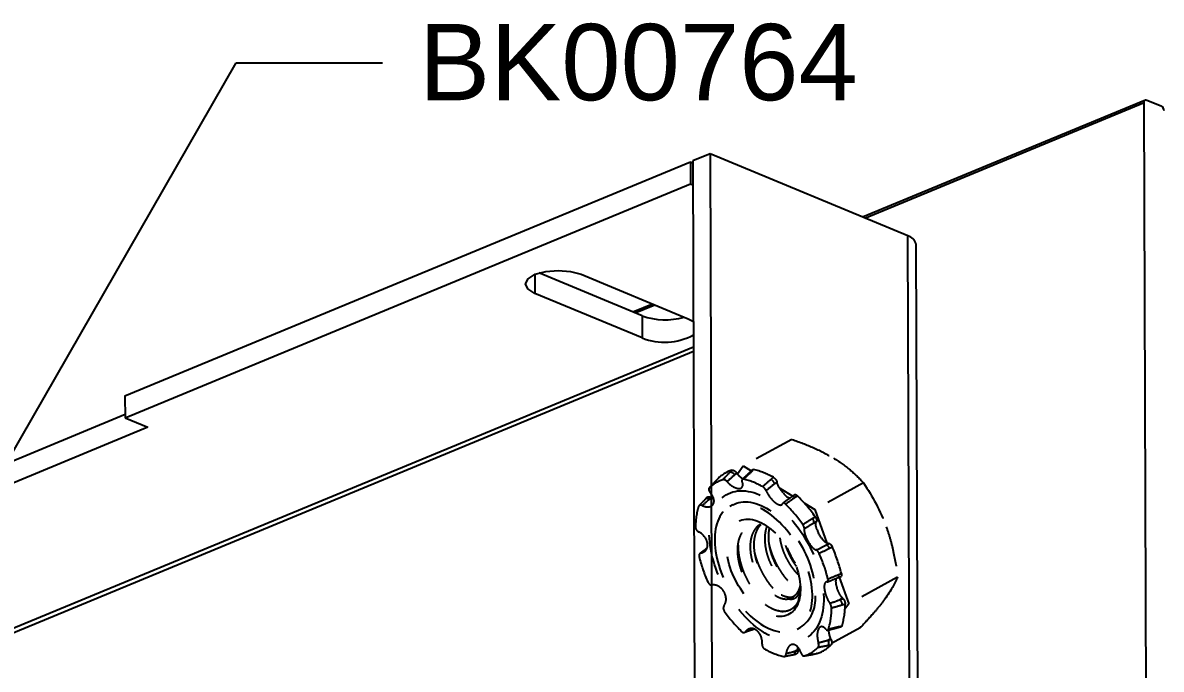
# Model space of a CAD drawing. Extents: x -1.2 to 24.5, y -10.7 to 0.
# Drawn here: x 19.727 to 22.53, y -6.391 to -4.799 of the extents above; entities that cross this region are included whole.
import ezdxf
from ezdxf import colors
from ezdxf.entities.mleader import LeaderData, LeaderLine
from ezdxf.math import Vec2, Vec3

# ---------------------------------------------------------------- set-up
doc = ezdxf.new("R2010")
doc.units = 0
doc.header["$LTSCALE"] = 0.5
doc.header["$MEASUREMENT"] = 0
doc.linetypes.add('HIDDEN2', pattern=[0.1875, 0.125, -0.0625])
for name, color, linetype in [('Brackets', 181, 'CONTINUOUS'), ('FAB DWG', 221, 'CONTINUOUS'), ('Hardware', 242, 'CONTINUOUS'), ('Housing', 150, 'CONTINUOUS')]:
    doc.layers.add(name, color=color, linetype=linetype)
doc.styles.get("Standard").update_dxf_attribs({"font": 'arial.ttf'})

msp = doc.modelspace()

# ---------------------------------------------------------------- linework, layer by layer
at = {"layer": 'Brackets', "linetype": 'Continuous', "transparency": 16777216}
for p, q in [((21.4194, -5.1213), (21.3769, -5.1389)), ((21.4194, -5.1213), (21.4246, -6.7138)), ((21.9065, -5.3238), (21.4194, -5.1213)), ((19.9785, -5.7173), (21.3712, -5.1412)), ((21.3712, -5.1412), (21.3714, -5.1956)), ((21.3712, -5.1412), (21.3769, -5.1436)), ((21.3769, -5.1389), (21.3821, -6.7313)), ((19.9787, -5.7717), (21.3714, -5.1956)), ((21.3714, -5.1956), (21.3771, -5.198)), ((21.9117, -6.9163), (21.9065, -5.3238)), ((21.9261, -5.3435), (21.9313, -6.9359)), ((20.9878, -5.4186), (20.988, -5.4653)), ((21.2518, -5.5206), (20.9978, -5.415)), ((21.1016, -5.4182), (21.3656, -5.528)), ((21.2519, -5.575), (20.988, -5.4653)), ((21.2518, -5.5206), (21.2519, -5.575)), ((21.3656, -5.528), (21.3782, -5.5348)), ((15.9656, -7.8358), (21.3784, -5.5967)), ((21.3784, -5.6087), (15.9713, -7.8454)), ((19.9785, -5.7173), (19.9787, -5.7717)), ((19.9787, -5.764), (16.9274, -7.0262)), ((19.9787, -5.7717), (20.035, -5.7952)), ((20.035, -5.7952), (16.9275, -7.0806))]:
    msp.add_line(p, q, dxfattribs=at)
at = {"layer": 'Brackets', "linetype": 'Continuous', "transparency": 16777216, "flags": 128}
msp.add_lwpolyline([(20.988, -5.4653), (20.9707, -5.4545), (20.9648, -5.4418), (20.971, -5.4291), (20.9885, -5.4183), (21.0145, -5.4111), (21.0451, -5.4086), (21.0757, -5.4111), (21.1016, -5.4182)], dxfattribs=at)
at = {"layer": 'Brackets', "linetype": 'Continuous', "transparency": 16777216}
for centre, radius, start, end in [((21.9006, -5.3493), 0.0261, 12.7486, 77.0905), ((21.3086, -5.3613), 0.1691, 250.3395, 286.098), ((21.3073, -5.4358), 0.1498, 248.3181, 298.2862)]:
    msp.add_arc(centre, radius, start, end, dxfattribs=at)
at = {"layer": 'Hardware', "linetype": 'HIDDEN2', "lineweight": 25, "transparency": 16777216}
for p, q in [((21.6209, -5.8248), (21.5009, -5.8904)), ((21.4681, -5.9058), (21.473, -5.9008)), ((21.4847, -5.9071), (21.4798, -5.9122)), ((21.4859, -5.9088), (21.4798, -5.9122)), ((21.4859, -5.9088), (21.4847, -5.9071)), ((21.4867, -5.9097), (21.5009, -5.8904)), ((21.5009, -5.8904), (21.5207, -5.9025)), ((21.5233, -5.8999), (21.518, -5.905)), ((21.5264, -5.8994), (21.5212, -5.9044)), ((21.438, -5.922), (21.4335, -5.9269)), ((21.4336, -5.9268), (21.4335, -5.9268)), ((21.4381, -5.9219), (21.4336, -5.9268)), ((21.5693, -5.9232), (21.575, -5.9183)), ((21.584, -5.9296), (21.5782, -5.9345)), ((21.5844, -5.9311), (21.5782, -5.9345)), ((21.5844, -5.9311), (21.584, -5.9296)), ((21.7971, -5.9321), (21.6771, -5.9977)), ((21.4119, -5.9676), (21.4076, -5.9722)), ((21.4215, -5.968), (21.4172, -5.9726)), ((21.4234, -5.9692), (21.4172, -5.9726)), ((21.4234, -5.9692), (21.4215, -5.968)), ((21.5907, -5.9451), (21.6228, -5.9646)), ((21.6279, -5.9608), (21.6217, -5.9655)), ((21.6342, -5.9636), (21.628, -5.9682)), ((21.4755, -5.9859), (21.4682, -5.9899)), ((21.6519, -5.9823), (21.6771, -5.9977)), ((21.6771, -5.9977), (21.7071, -6.0808)), ((21.6714, -6.0195), (21.678, -6.0155)), ((21.6816, -6.0269), (21.6749, -6.031)), ((21.6811, -6.0276), (21.6816, -6.0269)), ((21.6811, -6.0276), (21.6749, -6.031)), ((21.7055, -6.085), (21.7125, -6.0815)), ((21.7117, -6.0816), (21.7055, -6.085)), ((21.7125, -6.0815), (21.7117, -6.0816)), ((21.4107, -6.0952), (21.3971, -6.1046)), ((21.412, -6.0924), (21.4101, -6.0939)), ((21.7203, -6.0901), (21.7134, -6.0936)), ((21.7292, -6.1681), (21.7294, -6.1672)), ((21.7346, -6.1651), (21.7418, -6.1622)), ((21.7347, -6.165), (21.7346, -6.1651)), ((21.7355, -6.1579), (21.7426, -6.1551)), ((21.7372, -6.164), (21.761, -6.2299)), ((21.881, -6.1643), (21.761, -6.2299)), ((21.7458, -6.2161), (21.7396, -6.2195)), ((21.7396, -6.2195), (21.7469, -6.2172)), ((21.7469, -6.2172), (21.7458, -6.2161)), ((21.7519, -6.2306), (21.7447, -6.2329)), ((21.761, -6.2299), (21.7514, -6.2429)), ((21.5067, -6.2981), (21.5245, -6.2909)), ((21.5226, -6.2935), (21.528, -6.2919)), ((21.6336, -6.2924), (21.6409, -6.2884)), ((21.714, -6.2935), (21.7119, -6.2964)), ((21.7887, -6.2892), (21.7186, -6.3275)), ((21.7348, -6.2882), (21.742, -6.2864)), ((21.737, -6.2855), (21.7442, -6.2838)), ((21.7169, -6.3313), (21.71, -6.3328)), ((21.7166, -6.3159), (21.7104, -6.3193)), ((21.7104, -6.3193), (21.7174, -6.3179)), ((21.7174, -6.3179), (21.7166, -6.3159)), ((21.6242, -6.3551), (21.6304, -6.3539)), ((21.6351, -6.3429), (21.6289, -6.3463)), ((21.6289, -6.3463), (21.6352, -6.3451)), ((21.6352, -6.3451), (21.6351, -6.3429)), ((21.6507, -6.3582), (21.6633, -6.3559)), ((21.6751, -6.3538), (21.6816, -6.3526)), ((21.6755, -6.3537), (21.6751, -6.3538)), ((21.6755, -6.3537), (21.6821, -6.3525)), ((21.6821, -6.3525), (21.6816, -6.3525))]:
    msp.add_line(p, q, dxfattribs=at)
at = {"layer": 'Hardware', "linetype": 'HIDDEN2', "lineweight": 25, "transparency": 16777216, "flags": 128}
for points in [[(21.699, -6.2229), (21.6987, -6.2311), (21.6979, -6.2391), (21.6968, -6.2469), (21.6954, -6.2543), (21.6936, -6.2615), (21.6914, -6.2683), (21.6889, -6.2748), (21.6861, -6.281), (21.683, -6.2867), (21.6795, -6.2921), (21.6757, -6.2971), (21.6716, -6.3017), (21.6672, -6.3059), (21.6626, -6.3096), (21.6576, -6.3129), (21.6525, -6.3157), (21.647, -6.3181), (21.6414, -6.32), (21.6355, -6.3214), (21.6294, -6.3224), (21.6232, -6.3229), (21.6168, -6.3229), (21.6102, -6.3224), (21.6035, -6.3215), (21.5967, -6.3201), (21.5898, -6.3182), (21.5828, -6.3159), (21.5757, -6.3131), (21.5686, -6.3098), (21.5615, -6.3061), (21.5544, -6.302), (21.5472, -6.2974), (21.5402, -6.2925), (21.5331, -6.2871), (21.5261, -6.2813), (21.5192, -6.2752), (21.5124, -6.2688), (21.5057, -6.2619), (21.4992, -6.2548), (21.4928, -6.2474), (21.4865, -6.2397), (21.4805, -6.2317), (21.4746, -6.2235), (21.469, -6.215), (21.4636, -6.2064), (21.4584, -6.1976), (21.4535, -6.1886), (21.4489, -6.1795), (21.4445, -6.1703), (21.4404, -6.161), (21.4367, -6.1516), (21.4332, -6.1422), (21.4301, -6.1328), (21.4273, -6.1234), (21.4248, -6.114), (21.4227, -6.1047), (21.4209, -6.0955), (21.4195, -6.0864), (21.4184, -6.0774), (21.4177, -6.0686), (21.4174, -6.0599), (21.4174, -6.0514), (21.4178, -6.0432), (21.4185, -6.0352), (21.4196, -6.0275), (21.4211, -6.02), (21.4229, -6.0129), (21.425, -6.006), (21.4275, -5.9995), (21.4303, -5.9934), (21.4335, -5.9876), (21.437, -5.9822), (21.4408, -5.9772), (21.4448, -5.9727), (21.4492, -5.9685), (21.4539, -5.9648), (21.4588, -5.9615), (21.464, -5.9587), (21.4694, -5.9563), (21.4751, -5.9544), (21.4809, -5.9529), (21.487, -5.952), (21.4933, -5.9515), (21.4997, -5.9515), (21.5062, -5.9519), (21.5129, -5.9529), (21.5197, -5.9543), (21.5267, -5.9561), (21.5336, -5.9585), (21.5407, -5.9613), (21.5478, -5.9645), (21.5549, -5.9682), (21.5621, -5.9724), (21.5692, -5.9769), (21.5763, -5.9819), (21.5834, -5.9873), (21.5903, -5.993), (21.5972, -5.9991), (21.6041, -6.0056), (21.6107, -6.0124), (21.6173, -6.0195), (21.6237, -6.027), (21.6299, -6.0347), (21.636, -6.0427), (21.6418, -6.0509), (21.6475, -6.0593), (21.6529, -6.068), (21.658, -6.0768), (21.6629, -6.0858), (21.6676, -6.0949), (21.6719, -6.1041), (21.676, -6.1134), (21.6798, -6.1228), (21.6832, -6.1322), (21.6863, -6.1416), (21.6891, -6.151), (21.6916, -6.1603), (21.6937, -6.1696), (21.6955, -6.1789), (21.6969, -6.188), (21.698, -6.197), (21.6987, -6.2058), (21.6991, -6.2145), (21.699, -6.2229)], [(21.628, -5.9682), (21.6267, -5.967), (21.6254, -5.9661), (21.6242, -5.9655), (21.6231, -5.9652), (21.6222, -5.9652), (21.6217, -5.9655)], [(21.4307, -6.068), (21.4307, -6.0758), (21.4311, -6.0839), (21.4318, -6.0921), (21.4329, -6.1005), (21.4343, -6.109), (21.4361, -6.1176), (21.4383, -6.1263), (21.4408, -6.135), (21.4436, -6.1438), (21.4468, -6.1525), (21.4502, -6.1612), (21.454, -6.1698), (21.4581, -6.1784), (21.4624, -6.1868), (21.4671, -6.1951), (21.4719, -6.2033), (21.4771, -6.2112), (21.4824, -6.2189), (21.4879, -6.2264), (21.4937, -6.2337), (21.4996, -6.2406), (21.5057, -6.2473), (21.5119, -6.2536), (21.5182, -6.2596), (21.5246, -6.2652), (21.5311, -6.2705), (21.5377, -6.2754), (21.5443, -6.2798), (21.5509, -6.2838), (21.5576, -6.2874), (21.5642, -6.2906), (21.5707, -6.2933), (21.5772, -6.2955), (21.5837, -6.2973), (21.59, -6.2986), (21.5962, -6.2994), (21.6023, -6.2998), (21.6082, -6.2996), (21.6139, -6.299), (21.6195, -6.2979), (21.6248, -6.2963), (21.6299, -6.2943), (21.6348, -6.2918), (21.6394, -6.2888), (21.6438, -6.2854), (21.6478, -6.2815), (21.6516, -6.2772), (21.6551, -6.2725), (21.6582, -6.2674), (21.6611, -6.2619), (21.6635, -6.2561), (21.6657, -6.2499), (21.6675, -6.2434), (21.6689, -6.2365), (21.67, -6.2294), (21.6708, -6.222), (21.6711, -6.2144), (21.6711, -6.2065), (21.6708, -6.1985), (21.67, -6.1902), (21.6689, -6.1818), (21.6675, -6.1733), (21.6657, -6.1647), (21.6635, -6.156), (21.661, -6.1473), (21.6582, -6.1386), (21.655, -6.1299), (21.6516, -6.1212), (21.6478, -6.1125), (21.6437, -6.104), (21.6394, -6.0955), (21.6347, -6.0872), (21.6299, -6.0791), (21.6248, -6.0712), (21.6194, -6.0634), (21.6139, -6.0559), (21.6081, -6.0487), (21.6022, -6.0417), (21.5961, -6.0351), (21.5899, -6.0287), (21.5836, -6.0228), (21.5772, -6.0171), (21.5707, -6.0119), (21.5641, -6.007), (21.5575, -6.0025), (21.5509, -5.9985), (21.5442, -5.9949), (21.5376, -5.9918), (21.5311, -5.9891), (21.5246, -5.9868), (21.5182, -5.985), (21.5118, -5.9837), (21.5056, -5.9829), (21.4996, -5.9826), (21.4936, -5.9827), (21.4879, -5.9834), (21.4824, -5.9845), (21.477, -5.986), (21.4719, -5.9881), (21.467, -5.9906), (21.4624, -5.9936), (21.458, -5.997), (21.454, -6.0009), (21.4502, -6.0051), (21.4467, -6.0098), (21.4436, -6.0149), (21.4408, -6.0204), (21.4383, -6.0263), (21.4361, -6.0325), (21.4343, -6.039), (21.4329, -6.0458), (21.4318, -6.0529), (21.431, -6.0603), (21.4307, -6.068)], [(21.4755, -5.9859), (21.4792, -5.9841), (21.4843, -5.982), (21.4897, -5.9805), (21.4952, -5.9794), (21.501, -5.9787), (21.5069, -5.9786), (21.5129, -5.9789), (21.5191, -5.9797), (21.5255, -5.981), (21.5319, -5.9828), (21.5384, -5.9851), (21.545, -5.9878), (21.5516, -5.9909), (21.5582, -5.9945), (21.5648, -5.9985), (21.5714, -6.003), (21.578, -6.0079), (21.5845, -6.0131), (21.5909, -6.0187), (21.5972, -6.0247), (21.6035, -6.0311), (21.6095, -6.0377), (21.6154, -6.0447), (21.6212, -6.0519), (21.6267, -6.0594), (21.6321, -6.0672), (21.6372, -6.0751), (21.6421, -6.0832), (21.6467, -6.0915), (21.651, -6.1), (21.6551, -6.1085), (21.6589, -6.1172), (21.6624, -6.1259), (21.6655, -6.1346), (21.6684, -6.1433), (21.6708, -6.152), (21.673, -6.1607), (21.6748, -6.1693), (21.6763, -6.1778), (21.6773, -6.1862), (21.6781, -6.1944), (21.6784, -6.2025), (21.6784, -6.2104)], [(21.6419, -6.1966), (21.6415, -6.2032), (21.6408, -6.2096), (21.6397, -6.2157), (21.6383, -6.2215), (21.6365, -6.227), (21.6344, -6.2322), (21.632, -6.2369), (21.6292, -6.2413), (21.6261, -6.2453), (21.6227, -6.2489), (21.619, -6.252), (21.615, -6.2547), (21.6108, -6.2569), (21.6063, -6.2587), (21.6016, -6.26), (21.5967, -6.2608), (21.5917, -6.2612), (21.5864, -6.261), (21.581, -6.2604), (21.5755, -6.2593), (21.5699, -6.2577), (21.5643, -6.2556), (21.5585, -6.2531), (21.5527, -6.2501), (21.547, -6.2467), (21.5412, -6.2429), (21.5355, -6.2387), (21.5298, -6.234), (21.5243, -6.229), (21.5188, -6.2237), (21.5135, -6.218), (21.5083, -6.212), (21.5033, -6.2057), (21.4985, -6.1991), (21.4938, -6.1923), (21.4895, -6.1854), (21.4853, -6.1782), (21.4815, -6.1709), (21.4779, -6.1635), (21.4746, -6.1559), (21.4716, -6.1483), (21.4689, -6.1407), (21.4666, -6.1331), (21.4646, -6.1255), (21.4629, -6.118), (21.4616, -6.1106), (21.4607, -6.1033), (21.4601, -6.0962), (21.4599, -6.0892), (21.4601, -6.0825), (21.4606, -6.0759), (21.4615, -6.0697), (21.4627, -6.0637), (21.4643, -6.0581), (21.4663, -6.0527), (21.4686, -6.0478), (21.4712, -6.0432), (21.4741, -6.039), (21.4774, -6.0352), (21.4809, -6.0318), (21.4848, -6.0289), (21.4889, -6.0265), (21.4932, -6.0245), (21.4978, -6.0229), (21.5026, -6.0219), (21.5076, -6.0213), (21.5127, -6.0212), (21.5181, -6.0216), (21.5235, -6.0225), (21.5291, -6.0238), (21.5347, -6.0256), (21.5404, -6.0279), (21.5462, -6.0307), (21.5519, -6.0339), (21.5577, -6.0375), (21.5635, -6.0415), (21.5691, -6.046), (21.5748, -6.0508), (21.5803, -6.056), (21.5857, -6.0615), (21.5909, -6.0674), (21.5961, -6.0735), (21.601, -6.0799), (21.6057, -6.0866), (21.6102, -6.0935), (21.6144, -6.1006), (21.6184, -6.1078), (21.6222, -6.1152), (21.6256, -6.1227), (21.6288, -6.1302), (21.6316, -6.1378), (21.6341, -6.1454), (21.6363, -6.153), (21.6381, -6.1606), (21.6396, -6.168), (21.6407, -6.1754), (21.6414, -6.1826), (21.6418, -6.1897), (21.6419, -6.1966)], [(21.4101, -6.0939), (21.4113, -6.0932), (21.4116, -6.0931)], [(21.7355, -6.1579), (21.7358, -6.1596), (21.736, -6.1613), (21.7359, -6.1627), (21.7356, -6.1638), (21.7352, -6.1646), (21.7347, -6.165)]]:
    msp.add_lwpolyline(points, dxfattribs=at)
at = {"layer": 'Hardware', "linetype": 'HIDDEN2', "lineweight": 25, "transparency": 16777216}
for centre, radius, start, end in [((21.4981, -5.9814), 0.0845, 107.2893, 135.2239), ((21.4686, -5.9188), 0.013, 30.7646, 92.0447), ((21.5202, -5.9077), 0.00343, 72.9542, 128.7265), ((21.4878, -6.0702), 0.1752, 60.1257, 77.2672), ((21.4746, -6.0018), 0.0811, 107.1507, 135.3626), ((21.4647, -6.087), 0.1682, 60.0396, 77.3533), ((21.5585, -5.9409), 0.0207, 17.9972, 58.7112), ((21.4121, -5.9785), 0.00782, 49.5057, 125.1515), ((21.6285, -5.9368), 0.0352, 213.9068, 249.2896), ((21.3639, -6.2367), 0.3842, 35.1502, 45.2908), ((21.567, -6.0421), 0.1836, 163.5379, 179.8688), ((21.3458, -6.2468), 0.3689, 35.0992, 45.3419), ((21.6613, -6.0288), 0.0138, 350.9628, 42.8779), ((21.7335, -6.0342), 0.0524, 195.3295, 223.7334), ((21.3396, -6.2607), 0.3812, 13.9492, 23.9704), ((21.7012, -6.0969), 0.0126, 14.96, 70.0722), ((21.3574, -6.2511), 0.397, 13.9991, 23.9205), ((21.7622, -6.0217), 0.3812, 193.9492, 203.9704), ((21.5481, -6.191), 0.0938, 342.5699, 357.9797), ((21.7652, -6.1752), 0.0367, 168.9425, 205.0978), ((21.5938, -6.2177), 0.085, 303.69, 4.9509), ((21.7239, -6.2331), 0.0208, 0.5077, 40.8384), ((21.756, -6.0355), 0.3689, 215.0992, 225.3419), ((21.5348, -6.2403), 0.1836, 343.5379, 359.8688), ((21.5607, -6.2299), 0.1912, 343.6191, 359.7876), ((21.5208, -6.2879), 0.00598, 288.3468, 324.3505), ((21.7337, -6.285), 0.00338, 288.7666, 350.3987), ((21.6569, -6.2718), 0.0845, 287.2893, 315.2239), ((21.6981, -6.3256), 0.0138, 329.0186, 27.3362), ((21.6371, -6.1953), 0.1682, 240.0396, 257.3533), ((21.6209, -6.3477), 0.00808, 293.6598, 9.8841), ((21.6272, -6.2806), 0.0811, 287.1507, 315.3626)]:
    msp.add_arc(centre, radius, start, end, dxfattribs=at)
for points, knots in [([(21.6209, -5.8248), (21.6395, -5.8312), (21.6577, -5.8382), (21.692, -5.8535), (21.7081, -5.8618), (21.723, -5.8708)], [0, 0, 0, 0, 0.5, 0.5, 1, 1, 1, 1]), ([(21.723, -5.8708), (21.7379, -5.8799), (21.7516, -5.8898), (21.7761, -5.9104), (21.787, -5.9211), (21.7971, -5.9321)], [0, 0, 0, 0, 0.5, 0.5, 1, 1, 1, 1]), ([(21.473, -5.9008), (21.4745, -5.9003), (21.4766, -5.9007), (21.481, -5.9031), (21.4831, -5.905), (21.4847, -5.9071)], [0, 0, 0, 0, 0.5, 0.5, 1, 1, 1, 1]), ([(21.4996, -5.9224), (21.4989, -5.9218), (21.4967, -5.9203), (21.4932, -5.9172), (21.4893, -5.9132), (21.4871, -5.9103), (21.4859, -5.9088)], [0, 0, 0, 0, 0.145224, 0.421525, 0.70658, 1, 1, 1, 1]), ([(21.518, -5.905), (21.5179, -5.9052), (21.5143, -5.9087), (21.5078, -5.9148), (21.5013, -5.9208), (21.4985, -5.9234)], [0, 0, 0, 0, 0.018805, 0.573407, 1, 1, 1, 1]), ([(21.5233, -5.8999), (21.5233, -5.8999), (21.5235, -5.8994), (21.5246, -5.8992), (21.5258, -5.8993), (21.5264, -5.8994)], [0, 0, 0, 0, 0.006542, 0.565683, 1, 1, 1, 1]), ([(21.4613, -5.9291), (21.4597, -5.9274), (21.4577, -5.9259), (21.4539, -5.9241), (21.4521, -5.9238), (21.4507, -5.9242)], [0, 0, 0, 0, 0.5, 0.5, 1, 1, 1, 1]), ([(21.4613, -5.9291), (21.4656, -5.934), (21.471, -5.9384), (21.4816, -5.9444), (21.4868, -5.946), (21.4951, -5.9458), (21.498, -5.9439), (21.5005, -5.9376), (21.5001, -5.9332), (21.4982, -5.9282)], [0, 0, 0, 0, 0.25, 0.25, 0.5, 0.5, 0.75, 0.75, 1, 1, 1, 1]), ([(21.5016, -5.9229), (21.5, -5.9226), (21.4987, -5.9229), (21.4975, -5.9249), (21.4975, -5.9264), (21.4982, -5.9282)], [0, 0, 0, 0, 0.5, 0.5, 1, 1, 1, 1]), ([(21.5573, -5.9512), (21.5566, -5.9494), (21.5553, -5.9474), (21.5522, -5.9438), (21.5504, -5.9422), (21.5487, -5.9413)], [0, 0, 0, 0, 0.5, 0.5, 1, 1, 1, 1]), ([(21.575, -5.9183), (21.5769, -5.9194), (21.579, -5.9212), (21.5823, -5.9254), (21.5835, -5.9277), (21.584, -5.9296)], [0, 0, 0, 0, 0.5, 0.5, 1, 1, 1, 1]), ([(21.5992, -5.9564), (21.5956, -5.9524), (21.5923, -5.9479), (21.5884, -5.9414), (21.5873, -5.9392), (21.5855, -5.935), (21.5848, -5.933), (21.5844, -5.9311)], [0, 0, 0, 0, 0.5, 0.5, 0.75, 0.75, 1, 1, 1, 1]), ([(21.4001, -5.9878), (21.4057, -5.9904), (21.4115, -5.9916), (21.4212, -5.9905), (21.4251, -5.9882), (21.4293, -5.9809), (21.4296, -5.9759), (21.4265, -5.9653), (21.4233, -5.9598), (21.4189, -5.9548)], [0, 0, 0, 0, 0.25, 0.25, 0.5, 0.5, 0.75, 0.75, 1, 1, 1, 1]), ([(21.412, -5.9676), (21.412, -5.9676), (21.4124, -5.9669), (21.4139, -5.9663), (21.4164, -5.966), (21.4191, -5.9667), (21.4208, -5.9676), (21.4215, -5.968)], [0, 0, 0, 0, 0.013941, 0.275031, 0.536113, 0.797197, 1, 1, 1, 1]), ([(21.4169, -5.9448), (21.4159, -5.9458), (21.4156, -5.9474), (21.4163, -5.951), (21.4174, -5.9531), (21.4189, -5.9548)], [0, 0, 0, 0, 0.5, 0.5, 1, 1, 1, 1]), ([(21.4284, -5.972), (21.4283, -5.972), (21.4266, -5.9713), (21.425, -5.9702), (21.4234, -5.9692)], [0, 0, 0, 0, 0.045682, 1, 1, 1, 1]), ([(21.5573, -5.9512), (21.5592, -5.9562), (21.5625, -5.9618), (21.5705, -5.9722), (21.5753, -5.9771), (21.5844, -5.984), (21.5887, -5.9861), (21.5952, -5.9868), (21.5973, -5.9854), (21.5982, -5.9826)], [0, 0, 0, 0, 0.25, 0.25, 0.5, 0.5, 0.75, 0.75, 1, 1, 1, 1]), ([(21.6217, -5.9654), (21.6216, -5.9656), (21.6173, -5.9688), (21.6097, -5.9742), (21.6021, -5.9794), (21.5988, -5.9816)], [0, 0, 0, 0, 0.0187179, 0.5745326, 1, 1, 1, 1]), ([(21.628, -5.9609), (21.6282, -5.9608), (21.6287, -5.9603), (21.6303, -5.9607), (21.6323, -5.9619), (21.6336, -5.9631), (21.6342, -5.9636)], [0, 0, 0, 0, 0.18959, 0.481448, 0.773301, 1, 1, 1, 1]), ([(21.4001, -5.9878), (21.398, -5.9868), (21.396, -5.9865), (21.3927, -5.9873), (21.3915, -5.9884), (21.391, -5.99)], [0, 0, 0, 0, 0.5, 0.5, 1, 1, 1, 1]), ([(21.4076, -5.9722), (21.4075, -5.9723), (21.4043, -5.9756), (21.3991, -5.981), (21.3941, -5.9861), (21.3921, -5.9881)], [0, 0, 0, 0, 0.025649, 0.600891, 1, 1, 1, 1]), ([(21.6051, -5.9844), (21.6035, -5.9829), (21.6019, -5.9818), (21.5994, -5.9811), (21.5985, -5.9815), (21.5982, -5.9826)], [0, 0, 0, 0, 0.5, 0.5, 1, 1, 1, 1]), ([(21.678, -6.0155), (21.6796, -6.0176), (21.6808, -6.0202), (21.6821, -6.0244), (21.6822, -6.0261), (21.6816, -6.0269)], [0, 0, 0, 0, 0.5, 0.5, 1, 1, 1, 1]), ([(21.3834, -6.0416), (21.3834, -6.0436), (21.3841, -6.0458), (21.3868, -6.0497), (21.3886, -6.0514), (21.3906, -6.0524)], [0, 0, 0, 0, 0.5, 0.5, 1, 1, 1, 1]), ([(21.3971, -6.1046), (21.4022, -6.1038), (21.4067, -6.1012), (21.4125, -6.0931), (21.4138, -6.0876), (21.4124, -6.076), (21.4097, -6.0699), (21.4016, -6.0594), (21.3963, -6.0551), (21.3906, -6.0524)], [0, 0, 0, 0, 0.25, 0.25, 0.5, 0.5, 0.75, 0.75, 1, 1, 1, 1]), ([(21.6376, -6.2191), (21.6367, -6.2214), (21.635, -6.2258), (21.6317, -6.2314), (21.6281, -6.2362), (21.6239, -6.2403), (21.6192, -6.2437), (21.6141, -6.2463), (21.6086, -6.248), (21.6027, -6.249), (21.5965, -6.249), (21.5902, -6.2483), (21.5837, -6.2468), (21.577, -6.2445), (21.5703, -6.2414), (21.5635, -6.2376), (21.5567, -6.2331), (21.5499, -6.2278), (21.5433, -6.222), (21.5369, -6.2155), (21.5308, -6.2086), (21.5248, -6.2011), (21.5192, -6.1932), (21.514, -6.185), (21.5091, -6.1765), (21.5046, -6.1677), (21.5006, -6.1587), (21.4971, -6.1497), (21.4941, -6.1406), (21.4916, -6.1314), (21.4897, -6.1223), (21.4883, -6.1135), (21.4876, -6.105), (21.4873, -6.0966), (21.4877, -6.0886), (21.4886, -6.081), (21.49, -6.0738), (21.4921, -6.0669), (21.4947, -6.0607), (21.4977, -6.0552), (21.5012, -6.0503), (21.5052, -6.046), (21.5096, -6.0423), (21.5144, -6.0393), (21.5195, -6.037), (21.5251, -6.0354), (21.5309, -6.0346), (21.5369, -6.0344), (21.543, -6.035), (21.5493, -6.0363), (21.5558, -6.0383), (21.5603, -6.04), (21.5627, -6.0411), (21.5629, -6.0413)], [0, 0, 0, 0, 0.023744, 0.044842, 0.065941, 0.087652, 0.109364, 0.130465, 0.151566, 0.173315, 0.195064, 0.215616, 0.236169, 0.257326, 0.278484, 0.298912, 0.31934, 0.340379, 0.361419, 0.381502, 0.401585, 0.422272, 0.442959, 0.462717, 0.482474, 0.50281, 0.523145, 0.542757, 0.56237, 0.582586, 0.602802, 0.621889, 0.640976, 0.660618, 0.68026, 0.699352, 0.718443, 0.738131, 0.757818, 0.776281, 0.794744, 0.813746, 0.832748, 0.851166, 0.869583, 0.888561, 0.907539, 0.92553, 0.943521, 0.96205, 0.980579, 0.998325, 1, 1, 1, 1]), ([(21.5414, -6.035), (21.5412, -6.0351), (21.5389, -6.0364), (21.5349, -6.04), (21.5297, -6.0459), (21.5254, -6.0531), (21.5219, -6.0614), (21.5194, -6.071), (21.5181, -6.0816), (21.5179, -6.0929), (21.5188, -6.1049), (21.521, -6.1175), (21.5244, -6.1304), (21.529, -6.1433), (21.5346, -6.1557), (21.5412, -6.1675), (21.5485, -6.1787), (21.5565, -6.1888), (21.565, -6.1977), (21.5736, -6.205), (21.5823, -6.2108), (21.591, -6.2151), (21.5994, -6.2176), (21.6067, -6.2184), (21.611, -6.2178), (21.6128, -6.2176)], [0, 0, 0, 0, 0.003418, 0.043928, 0.08496, 0.12622, 0.167404, 0.212543, 0.256866, 0.301465, 0.346791, 0.392451, 0.440576, 0.488137, 0.534857, 0.582183, 0.6302, 0.678435, 0.726404, 0.773638, 0.820397, 0.868035, 0.91619, 0.964382, 1, 1, 1, 1]), ([(21.5441, -6.0353), (21.5434, -6.0359), (21.5405, -6.0384), (21.5364, -6.0445), (21.5319, -6.0535), (21.5289, -6.0637), (21.5272, -6.0747), (21.5268, -6.0866), (21.5277, -6.0992), (21.5299, -6.1122), (21.5333, -6.1254), (21.5379, -6.1383), (21.5433, -6.1502), (21.5492, -6.1611), (21.5556, -6.1711), (21.5625, -6.1803), (21.5699, -6.1887), (21.5776, -6.1961), (21.5856, -6.2022), (21.5935, -6.2071), (21.6014, -6.2107), (21.6091, -6.2129), (21.6165, -6.2135), (21.6221, -6.213), (21.6249, -6.2117), (21.6256, -6.2114)], [0, 0, 0, 0, 0.014107, 0.063022, 0.112041, 0.160671, 0.208444, 0.256171, 0.304773, 0.353785, 0.402715, 0.451078, 0.49858, 0.540985, 0.583983, 0.627248, 0.670443, 0.714736, 0.758251, 0.801923, 0.846321, 0.891089, 0.935853, 0.984396, 1, 1, 1, 1]), ([(21.5589, -6.0396), (21.5586, -6.0403), (21.5571, -6.0439), (21.5553, -6.0514), (21.5539, -6.062), (21.5537, -6.0734), (21.5547, -6.0853), (21.5568, -6.0979), (21.5602, -6.1108), (21.5648, -6.1237), (21.5704, -6.1361), (21.577, -6.148), (21.5843, -6.1591), (21.5923, -6.1692), (21.6008, -6.1781), (21.6094, -6.1854), (21.6182, -6.1913), (21.6268, -6.1954), (21.6329, -6.1976), (21.6359, -6.1979), (21.6363, -6.1979)], [0, 0, 0, 0, 0.014121, 0.07299, 0.130795, 0.18896, 0.248073, 0.307621, 0.370384, 0.432412, 0.493343, 0.555065, 0.617687, 0.680594, 0.743154, 0.804755, 0.865738, 0.927865, 0.990667, 1, 1, 1, 1]), ([(21.5653, -6.0431), (21.5651, -6.0435), (21.564, -6.0472), (21.5631, -6.0552), (21.5626, -6.067), (21.5635, -6.0796), (21.5657, -6.0926), (21.5691, -6.1058), (21.5737, -6.1187), (21.5791, -6.1306), (21.5851, -6.1415), (21.5914, -6.1515), (21.5983, -6.1607), (21.6057, -6.1692), (21.6134, -6.1765), (21.6214, -6.1827), (21.6293, -6.1875), (21.6352, -6.1904), (21.6384, -6.1912), (21.639, -6.1914)], [0, 0, 0, 0, 0.008114, 0.076157, 0.144132, 0.213355, 0.283161, 0.352852, 0.421734, 0.48939, 0.549786, 0.611028, 0.67265, 0.73417, 0.797256, 0.859234, 0.921435, 0.98467, 1, 1, 1, 1]), ([(21.6515, -6.0455), (21.6517, -6.0445), (21.6515, -6.0428), (21.6501, -6.0388), (21.649, -6.0366), (21.6476, -6.0347)], [0, 0, 0, 0, 0.5, 0.5, 1, 1, 1, 1]), ([(21.6515, -6.0455), (21.6507, -6.0484), (21.6511, -6.0529), (21.6541, -6.0634), (21.6567, -6.0695), (21.6633, -6.0811), (21.6671, -6.0864), (21.6744, -6.0942), (21.6779, -6.0966), (21.6807, -6.0972)], [0, 0, 0, 0, 0.25, 0.25, 0.5, 0.5, 0.75, 0.75, 1, 1, 1, 1]), ([(21.683, -6.048), (21.6811, -6.0434), (21.68, -6.039), (21.6794, -6.0319), (21.6798, -6.0292), (21.6811, -6.0276)], [0, 0, 0, 0, 0.5, 0.5, 1, 1, 1, 1]), ([(21.853, -6.0405), (21.8566, -6.0504), (21.8598, -6.0605), (21.8656, -6.0807), (21.8682, -6.091), (21.875, -6.122), (21.8784, -6.143), (21.881, -6.1643)], [0, 0, 0, 0, 0.25, 0.25, 0.5, 0.5, 1, 1, 1, 1]), ([(21.591, -6.0675), (21.5915, -6.071), (21.5927, -6.0789), (21.5961, -6.0913), (21.6006, -6.1041), (21.6063, -6.1165), (21.6128, -6.1284), (21.6201, -6.1395), (21.6282, -6.1496), (21.6341, -6.1561), (21.6373, -6.1588), (21.6376, -6.1591)], [0, 0, 0, 0, 0.1038243, 0.2310049, 0.3566967, 0.4801649, 0.6052365, 0.7321315, 0.8596039, 0.9863728, 1, 1, 1, 1]), ([(21.7117, -6.0816), (21.7107, -6.0819), (21.7096, -6.0818), (21.7072, -6.081), (21.7059, -6.0803), (21.7018, -6.0774), (21.6987, -6.0743), (21.6956, -6.0704)], [0, 0, 0, 0, 0.25, 0.25, 0.5, 0.5, 1, 1, 1, 1]), ([(21.7125, -6.0815), (21.7134, -6.0813), (21.7148, -6.0821), (21.7177, -6.0853), (21.7192, -6.0877), (21.7203, -6.0901)], [0, 0, 0, 0, 0.5, 0.5, 1, 1, 1, 1]), ([(21.3971, -6.1046), (21.3952, -6.1049), (21.3937, -6.106), (21.392, -6.1093), (21.3918, -6.1114), (21.3923, -6.1136)], [0, 0, 0, 0, 0.5, 0.5, 1, 1, 1, 1]), ([(21.4101, -6.0939), (21.41, -6.094), (21.4069, -6.0966), (21.4017, -6.1006), (21.3966, -6.1042), (21.3946, -6.1056)], [0, 0, 0, 0, 0.025439, 0.60821, 1, 1, 1, 1]), ([(21.4881, -6.0855), (21.4881, -6.0882), (21.4882, -6.0954), (21.4896, -6.1077), (21.492, -6.1205), (21.4951, -6.1321), (21.4983, -6.1423), (21.502, -6.1522), (21.5061, -6.1616), (21.5112, -6.172), (21.5177, -6.1835), (21.5258, -6.1958), (21.5345, -6.2072), (21.5438, -6.2175), (21.5533, -6.2265), (21.5629, -6.234), (21.5726, -6.2401), (21.5823, -6.2448), (21.5914, -6.2478), (21.5969, -6.2485), (21.5995, -6.2489)], [0, 0, 0, 0, 0.0395657, 0.1023642, 0.1655314, 0.2108516, 0.255951, 0.3006633, 0.3425107, 0.3840145, 0.4459429, 0.5087102, 0.5718697, 0.6349576, 0.697513, 0.7590985, 0.8203926, 0.8827398, 0.9457344, 1, 1, 1, 1]), ([(21.5286, -6.1032), (21.5293, -6.1063), (21.5309, -6.1129), (21.5341, -6.1227), (21.5378, -6.1326), (21.5419, -6.142), (21.5471, -6.1524), (21.5536, -6.1639), (21.5616, -6.1762), (21.5701, -6.1873), (21.576, -6.1938), (21.5789, -6.1968)], [0, 0, 0, 0, 0.0896, 0.187716, 0.284989, 0.376029, 0.466322, 0.60105, 0.737603, 0.875008, 1, 1, 1, 1]), ([(21.5644, -6.0836), (21.5651, -6.0868), (21.5668, -6.0933), (21.57, -6.1032), (21.5737, -6.113), (21.5777, -6.1224), (21.5829, -6.1328), (21.5894, -6.1444), (21.5974, -6.1566), (21.6059, -6.1678), (21.6118, -6.1742), (21.6147, -6.1772)], [0, 0, 0, 0, 0.0896002, 0.1877156, 0.2849889, 0.3760294, 0.4663225, 0.6010499, 0.7376025, 0.8750084, 1, 1, 1, 1]), ([(21.6051, -6.0859), (21.6051, -6.086), (21.6063, -6.0905), (21.6096, -6.0991), (21.6149, -6.111), (21.6209, -6.1219), (21.6263, -6.1305), (21.6299, -6.1353), (21.6312, -6.137)], [0, 0, 0, 0, 0.006007, 0.239807, 0.469445, 0.674443, 0.882308, 1, 1, 1, 1]), ([(21.609, -6.0918), (21.6092, -6.0924), (21.6106, -6.0961), (21.6136, -6.1028), (21.6187, -6.1132), (21.6235, -6.122), (21.6271, -6.1274), (21.6281, -6.1289)], [0, 0, 0, 0, 0.046701, 0.285399, 0.522138, 0.875378, 1, 1, 1, 1]), ([(21.6879, -6.1058), (21.6869, -6.1036), (21.6856, -6.1016), (21.683, -6.0984), (21.6817, -6.0974), (21.6807, -6.0972)], [0, 0, 0, 0, 0.5, 0.5, 1, 1, 1, 1]), ([(21.7087, -6.1759), (21.7134, -6.1739), (21.7219, -6.1701), (21.7306, -6.1667), (21.7346, -6.1651)], [0, 0, 0, 0, 0.539334, 1, 1, 1, 1]), ([(21.7426, -6.1551), (21.7428, -6.1561), (21.7432, -6.1581), (21.7431, -6.1604), (21.7426, -6.1619), (21.742, -6.162), (21.7417, -6.1621)], [0, 0, 0, 0, 0.280959, 0.561918, 0.842867, 1, 1, 1, 1]), ([(21.4139, -6.1765), (21.4149, -6.1787), (21.4165, -6.1806), (21.4202, -6.1832), (21.4223, -6.1837), (21.4242, -6.1835)], [0, 0, 0, 0, 0.5, 0.5, 1, 1, 1, 1]), ([(21.4534, -6.2352), (21.4566, -6.2309), (21.4585, -6.2252), (21.4588, -6.2129), (21.4571, -6.2062), (21.4506, -6.1947), (21.4458, -6.1899), (21.4351, -6.1839), (21.4294, -6.1828), (21.4242, -6.1835)], [0, 0, 0, 0, 0.25, 0.25, 0.5, 0.5, 0.75, 0.75, 1, 1, 1, 1]), ([(21.6413, -6.1819), (21.641, -6.1835), (21.6404, -6.1871), (21.6388, -6.1922), (21.6367, -6.1973), (21.6342, -6.202), (21.6312, -6.2061), (21.6279, -6.2096), (21.6245, -6.2124), (21.6209, -6.2146), (21.617, -6.2164), (21.6142, -6.2172), (21.6128, -6.2176)], [0, 0, 0, 0, 0.080892, 0.189571, 0.295182, 0.400792, 0.509471, 0.61815, 0.712529, 0.806908, 0.903454, 1, 1, 1, 1]), ([(21.6128, -6.2176), (21.6141, -6.2178), (21.6167, -6.2183), (21.6205, -6.2182), (21.6241, -6.2175), (21.6274, -6.2162), (21.6305, -6.2144), (21.6333, -6.212), (21.6358, -6.2089), (21.6379, -6.2053), (21.6396, -6.201), (21.641, -6.1961), (21.6415, -6.1925), (21.6417, -6.1907)], [0, 0, 0, 0, 0.085608, 0.171216, 0.259106, 0.346996, 0.437226, 0.527456, 0.619937, 0.712419, 0.809438, 0.906457, 1, 1, 1, 1]), ([(21.7078, -6.176), (21.7051, -6.1755), (21.7029, -6.1769), (21.7004, -6.1832), (21.7001, -6.1881), (21.7015, -6.1998), (21.7032, -6.2064), (21.708, -6.2187), (21.711, -6.2242), (21.7143, -6.2283)], [0, 0, 0, 0, 0.25, 0.25, 0.5, 0.5, 0.75, 0.75, 1, 1, 1, 1]), ([(21.7078, -6.176), (21.7088, -6.1762), (21.7095, -6.1756), (21.7102, -6.1729), (21.71, -6.171), (21.7095, -6.1688)], [0, 0, 0, 0, 0.5, 0.5, 1, 1, 1, 1]), ([(21.7458, -6.2161), (21.7445, -6.2148), (21.7432, -6.2133), (21.7406, -6.2097), (21.7393, -6.2077), (21.7357, -6.2011), (21.7336, -6.196), (21.732, -6.1908)], [0, 0, 0, 0, 0.25, 0.25, 0.5, 0.5, 1, 1, 1, 1]), ([(21.7469, -6.2172), (21.7482, -6.2184), (21.7495, -6.2206), (21.7514, -6.2256), (21.752, -6.2284), (21.7519, -6.2306)], [0, 0, 0, 0, 0.5, 0.5, 1, 1, 1, 1]), ([(21.8488, -6.2191), (21.8449, -6.2244), (21.8407, -6.2299), (21.8316, -6.2411), (21.8268, -6.2469), (21.8116, -6.2645), (21.8005, -6.2767), (21.7887, -6.2892)], [0, 0, 0, 0, 0.25, 0.25, 0.5, 0.5, 1, 1, 1, 1]), ([(21.4534, -6.2352), (21.4523, -6.2367), (21.4517, -6.2388), (21.452, -6.2434), (21.4529, -6.2457), (21.4542, -6.2476)], [0, 0, 0, 0, 0.5, 0.5, 1, 1, 1, 1]), ([(21.7184, -6.2407), (21.7184, -6.2388), (21.718, -6.2364), (21.7165, -6.2319), (21.7154, -6.2298), (21.7143, -6.2283)], [0, 0, 0, 0, 0.5, 0.5, 1, 1, 1, 1]), ([(21.4967, -6.2979), (21.4983, -6.2995), (21.5002, -6.3004), (21.5038, -6.3004), (21.5055, -6.2996), (21.5067, -6.2981)], [0, 0, 0, 0, 0.5, 0.5, 1, 1, 1, 1]), ([(21.5041, -6.3), (21.5041, -6.3), (21.5072, -6.2988), (21.5134, -6.2966), (21.5196, -6.2945), (21.5227, -6.2936)], [0, 0, 0, 0, 0.002651, 0.520561, 1, 1, 1, 1]), ([(21.5476, -6.3295), (21.5481, -6.3232), (21.5471, -6.3163), (21.5424, -6.3041), (21.5385, -6.2987), (21.5294, -6.2917), (21.5242, -6.2902), (21.5144, -6.2913), (21.51, -6.2939), (21.5067, -6.2981)], [0, 0, 0, 0, 0.25, 0.25, 0.5, 0.5, 0.75, 0.75, 1, 1, 1, 1]), ([(21.7048, -6.2929), (21.7016, -6.2889), (21.6981, -6.2865), (21.6917, -6.2858), (21.6887, -6.2876), (21.6845, -6.2949), (21.6833, -6.3004), (21.6831, -6.3128), (21.684, -6.3195), (21.686, -6.3258)], [0, 0, 0, 0, 0.25, 0.25, 0.5, 0.5, 0.75, 0.75, 1, 1, 1, 1]), ([(21.7048, -6.2929), (21.706, -6.2944), (21.7073, -6.2951), (21.7095, -6.2949), (21.7103, -6.2939), (21.7108, -6.2923)], [0, 0, 0, 0, 0.5, 0.5, 1, 1, 1, 1]), ([(21.7087, -6.2949), (21.7133, -6.2937), (21.722, -6.2913), (21.7307, -6.2892), (21.7348, -6.2882)], [0, 0, 0, 0, 0.52328, 1, 1, 1, 1]), ([(21.7166, -6.3159), (21.7161, -6.3148), (21.715, -6.312), (21.7136, -6.3072), (21.7124, -6.3017), (21.7118, -6.2972), (21.7118, -6.2948), (21.7118, -6.2941)], [0, 0, 0, 0, 0.165416, 0.41297, 0.660498, 0.906373, 1, 1, 1, 1]), ([(21.7442, -6.2838), (21.7439, -6.2845), (21.7433, -6.2858), (21.7424, -6.2862), (21.742, -6.2864)], [0, 0, 0, 0, 0.519402, 1, 1, 1, 1]), ([(21.5476, -6.3295), (21.5475, -6.3317), (21.5479, -6.3342), (21.5499, -6.3384), (21.5514, -6.3401), (21.5531, -6.3411)], [0, 0, 0, 0, 0.5, 0.5, 1, 1, 1, 1]), ([(21.6436, -6.3515), (21.6417, -6.3453), (21.6386, -6.3397), (21.6313, -6.332), (21.627, -6.3298), (21.6188, -6.33), (21.6149, -6.3324), (21.6091, -6.3405), (21.6072, -6.3462), (21.6067, -6.3525)], [0, 0, 0, 0, 0.25, 0.25, 0.5, 0.5, 0.75, 0.75, 1, 1, 1, 1]), ([(21.6849, -6.3376), (21.6859, -6.3366), (21.6866, -6.3348), (21.6869, -6.3305), (21.6867, -6.3281), (21.686, -6.3258)], [0, 0, 0, 0, 0.5, 0.5, 1, 1, 1, 1]), ([(21.7174, -6.3179), (21.7184, -6.3202), (21.7189, -6.3231), (21.7187, -6.3281), (21.7181, -6.3302), (21.7169, -6.3313)], [0, 0, 0, 0, 0.5, 0.5, 1, 1, 1, 1]), ([(21.6002, -6.3594), (21.6018, -6.3598), (21.6034, -6.3593), (21.6057, -6.3567), (21.6065, -6.3548), (21.6067, -6.3525)], [0, 0, 0, 0, 0.5, 0.5, 1, 1, 1, 1]), ([(21.602, -6.3595), (21.6057, -6.3587), (21.613, -6.3572), (21.6205, -6.3558), (21.6242, -6.3551)], [0, 0, 0, 0, 0.50862, 1, 1, 1, 1]), ([(21.6352, -6.3451), (21.6351, -6.3462), (21.6351, -6.3484), (21.6341, -6.3512), (21.6325, -6.3532), (21.6311, -6.3537), (21.6304, -6.3539)], [0, 0, 0, 0, 0.250805, 0.50161, 0.752414, 1, 1, 1, 1]), ([(21.6351, -6.3429), (21.635, -6.3411), (21.635, -6.3389), (21.6353, -6.3368), (21.6353, -6.3364)], [0, 0, 0, 0, 0.811479, 1, 1, 1, 1]), ([(21.6436, -6.3515), (21.6444, -6.3538), (21.6455, -6.3557), (21.6482, -6.3581), (21.6497, -6.3585), (21.6511, -6.3581)], [0, 0, 0, 0, 0.5, 0.5, 1, 1, 1, 1]), ([(21.6633, -6.3559), (21.6634, -6.3559), (21.6673, -6.3552), (21.6712, -6.3545), (21.6751, -6.3538)], [0, 0, 0, 0, 0.0124595, 1, 1, 1, 1])]:
    msp.add_open_spline(points, degree=3, knots=knots, dxfattribs=at)
for points in [[(21.4507, -5.9242), (21.4564, -5.9181), (21.4622, -5.912), (21.4681, -5.9058)], [(21.4798, -5.9122), (21.4735, -5.9179), (21.4673, -5.9235), (21.4613, -5.9291)], [(21.5212, -5.9044), (21.5148, -5.9106), (21.5083, -5.9168), (21.5016, -5.9229)], [(21.4336, -5.9268), (21.4282, -5.9326), (21.4226, -5.9387), (21.4169, -5.9448)], [(21.5487, -5.9413), (21.5554, -5.9352), (21.5622, -5.9291), (21.5693, -5.9232)], [(21.5782, -5.9345), (21.5711, -5.94), (21.5641, -5.9456), (21.5573, -5.9512)], [(21.7971, -5.9321), (21.8193, -5.9654), (21.8387, -6.001), (21.853, -6.0405)], [(21.628, -5.9682), (21.6205, -5.9738), (21.6129, -5.9792), (21.6051, -5.9844)], [(21.4172, -5.9726), (21.4114, -5.9778), (21.4057, -5.9828), (21.4001, -5.9878)], [(21.6476, -6.0347), (21.6554, -6.0294), (21.6633, -6.0243), (21.6714, -6.0195)], [(21.6749, -6.031), (21.667, -6.0357), (21.6592, -6.0405), (21.6515, -6.0455)], [(21.6807, -6.0972), (21.6891, -6.0933), (21.6973, -6.0893), (21.7055, -6.085)], [(21.7134, -6.0936), (21.705, -6.0979), (21.6965, -6.102), (21.6879, -6.1058)], [(21.7095, -6.1688), (21.7181, -6.1649), (21.7268, -6.1613), (21.7355, -6.1579)], [(21.881, -6.1643), (21.8744, -6.1801), (21.8646, -6.1978), (21.8488, -6.2191)], [(21.7143, -6.2283), (21.7227, -6.2255), (21.7312, -6.2226), (21.7396, -6.2195)], [(21.7447, -6.2329), (21.7359, -6.2357), (21.7271, -6.2383), (21.7184, -6.2407)], [(21.7108, -6.2923), (21.7196, -6.2899), (21.7284, -6.2876), (21.737, -6.2855)], [(21.71, -6.3328), (21.7015, -6.3345), (21.6931, -6.3361), (21.6849, -6.3376)], [(21.686, -6.3258), (21.694, -6.3237), (21.7022, -6.3216), (21.7104, -6.3193)], [(21.6067, -6.3525), (21.614, -6.3504), (21.6214, -6.3483), (21.6289, -6.3463)], [(21.6511, -6.3581), (21.6594, -6.3566), (21.6675, -6.3551), (21.6755, -6.3537)]]:
    msp.add_open_spline(points, degree=3, dxfattribs=at)
at = {"layer": 'Housing', "linetype": 'Continuous', "transparency": 16777216}
for p, q in [((21.7944, -5.2772), (22.4912, -4.9889)), ((22.495, -4.9891), (22.5302, -5.0037)), ((21.8004, -5.2797), (22.488, -4.9953)), ((22.4936, -6.706), (22.488, -4.9953)), ((21.2289, -5.5111), (21.2771, -5.4912)), ((21.235, -5.5136), (21.2831, -5.4937))]:
    msp.add_line(p, q, dxfattribs=at)
at = {"layer": 'Housing', "linetype": 'Continuous', "transparency": 16777216, "flags": 128}
msp.add_lwpolyline([(22.488, -4.9953), (22.4881, -4.9935), (22.4885, -4.992), (22.4892, -4.9907), (22.49, -4.9897), (22.4911, -4.989), (22.4923, -4.9887), (22.4936, -4.9887), (22.495, -4.9891)], dxfattribs=at)
at = {"layer": 'Housing', "linetype": 'Continuous', "transparency": 16777216}
msp.add_arc((22.5237, -5.0156), 0.0135, 359.4471, 61.4772, dxfattribs=at)

# ---------------------------------------------------------------- leaders
at = {"layer": 'FAB DWG', "transparency": 16777216}
ml = msp.add_multileader_mtext('Standard', dxfattribs=at)
ml.set_content('BK00764', color=256)
ml.set_leader_properties()
ml.build(insert=Vec2(0, 0))
ml.multileader.update_dxf_attribs({"dogleg_length": 0.18, "arrow_head_size": 0.5})
ctx = ml.context
ctx.base_point, ctx.char_height, ctx.arrow_head_size, ctx.landing_gap_size, ctx.plane_origin = Vec3(20.6126, -4.8973), 0.188, 0.5, 0.09, Vec3(33.626, -2.656)
notes = []
notes.append((ctx, [(1, (1, 1, 0), (20.2526, -4.8973), (1, 0), 0.36, [(0, [(19.1666, -6.789)], 0, [])])]))
ctx.mtext.insert, ctx.mtext.flow_direction = Vec3(20.7026, -4.8017), 5
for ctx, leaders in notes:
    for number, flags, end, landing, length, lines in leaders:
        leader = LeaderData()
        leader.index, (leader.has_last_leader_line, leader.has_dogleg_vector, leader.attachment_direction) = number, flags
        leader.last_leader_point, leader.dogleg_vector, leader.dogleg_length = Vec3(end), Vec3(landing), length
        for number, points, colour, breaks in lines:
            line = LeaderLine()
            line.index, line.vertices, line.color, line.breaks = number, Vec3.list(points), colors.encode_raw_color(colour), breaks
            leader.lines.append(line)
        ctx.leaders.append(leader)

doc.saveas('drawing.dxf')
